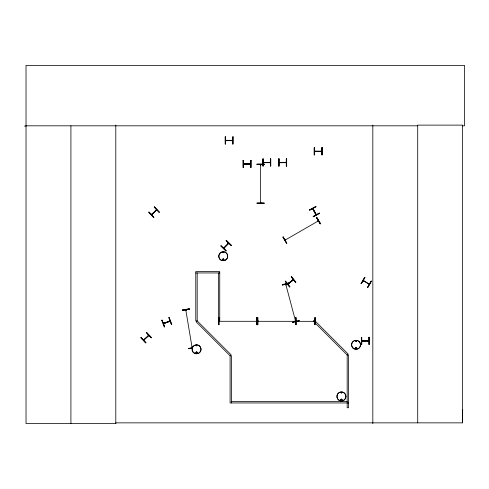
<?xml version="1.0" encoding="UTF-8"?>
<svg xmlns="http://www.w3.org/2000/svg" width="489" height="489" viewBox="0 0 489 489"><rect width="100%" height="100%" fill="white"/><g stroke="black" fill="none" stroke-linecap="round" stroke-linejoin="round"><path stroke-width="0.73" d="M462.264 125.814L464.55 125.814L464.55 65.447L26.027 65.447L26.027 423.553L115.869 423.553L115.807 422.857L462.6 422.857L462.667 409.904M368.627 283.883L368.853 283.693M369.446 284.066L363.254 280.454M185.851 310.491C186.816 310.9 184.989 310.002 186.089 309.947M191.988 347.184C193.094 347.752 191.327 347.269 192.305 347.123M287.642 283.895C288.632 282.44 288.369 284.684 287.703 283.816L293.272 279.549L292.703 279.922L293.021 280.154M293.424 279.781L287.893 284.158M260.729 164.542L260.802 165.27L260.411 165.196M260.405 202.391L260.765 202.263L260.729 203.039M196.199 345.576C197.311 344.311 196.541 347.049 196.248 345.399M223.65 252.507C222.623 253.693 223.057 251.334 223.601 252.416M223.748 259.598C222.458 261.071 223.033 258.137 223.675 259.488M356.45 341.169C354.977 340.069 356.884 341.988 355.894 341.377M356.542 348.284C355.674 346.53 355.472 349.513 356.444 348.376M163.314 323.363L164.151 323.315L163.894 323.064M284.922 239.867L285.503 239.518L285.631 239.891M317.648 220.955L317.85 221.297L318.247 220.686M295.497 320.711C296.597 320.949 294.641 321.01 296.047 321.249M260.771 165.19L260.765 164.695M260.441 202.391L260.765 202.391M260.765 202.892L260.478 202.318M295.759 321.004L295.998 320.973M228.314 243.681L228.002 243.589L228.803 243.247L223.742 248.418M163.442 323.278L170.038 320.827L169.298 321.065L169.549 321.359M170.105 321.12L163.381 323.608M143.418 340.038L143.9 339.494L144.114 339.757M295.686 321.004L294.959 321.01L295.111 321.334M314.531 321.01L314.824 321.291M314.824 321.334L218.938 321.291M223.076 252.458L223.449 252.617L223.161 252.342M223.675 259.708L223.045 259.971M341.236 392.594L341.542 392.893L341.334 392.539M341.768 392.899C341.536 391.255 340.546 393.834 341.774 392.795M292.893 280.203L293.534 279.757L287.832 284.207L293.492 279.739M368.792 341.053L361.829 341.022M225.533 140.349L226.26 140.282L226.291 140.649M243.4 163.797L244.2 164.041L244.048 163.754M263.204 162.366L263.926 162.299L263.901 162.641M279.078 162.366L279.806 162.299L279.836 162.666M314.616 151.144L315.344 151.394M361.041 283.51L364.611 277.269L364.953 277.465L361.359 283.693L361.01 283.492M361.273 283.644L364.91 277.44M363.315 280.497L363.162 280.759M363.718 281.053L363.816 280.735M371.524 281.261L371.182 281.065L367.587 287.287L367.93 287.489L371.499 281.248M367.63 287.312L371.194 281.071M316.407 214.72L312.966 208.406M224.207 247.831L223.516 248.137M227.996 243.522L228.565 243.021L223.565 248.051M285.662 239.787L285.038 240.154L318.376 220.906M285.747 284.298L285.955 284.916M151.425 214.433L151.614 214.744L156.712 209.922M152.042 214.359L151.767 214.066M156.064 210.148L156.773 209.934M143.466 339.953L148.778 335.356M148.136 335.588C148.693 336.261 147.586 335.301 148.668 335.124M148.754 335.436L143.674 340.173M156.07 210.038L156.339 210.331M218.993 321.004L219.64 320.937L219.567 321.328L218.993 321.004L219.622 321.279M256.768 321.334C256.193 320.741 258.522 320.686 257.966 321.279M257.336 321.004L257.416 321.328M257.416 321.291L258.021 321.304L257.966 320.973M295.111 321.297L295.111 320.973M295.759 321.255L296.01 320.937M361.823 340.772L368.938 340.729M368.29 340.656L368.296 341.053M368.217 340.729L368.29 341.016M243.455 164.2L243.553 163.754M250.588 163.797L249.94 163.717L249.94 164.121M263.278 162.617L263.351 162.33M269.745 162.33C269.543 163.228 269.531 161.67 270.393 162.366M263.174 162.617L270.319 162.617M279.152 162.617L279.231 162.33M314.69 151.394L314.769 151.107M315.319 151.419L315.264 151.064M321.157 151.107C320.539 151.902 321.848 150.355 321.658 151.468M321.707 151.419L314.592 151.394M228.693 243.284L223.821 248.229M225.881 251.034L226.162 250.747L221.046 245.698L220.765 245.985L225.906 251.01M285.741 284.146L285.888 284.885M156.541 209.702L151.401 214.512L152.042 214.286M151.547 214.824L156.835 209.879M153.595 217.556L153.888 217.281L148.974 212.03L148.68 212.305L153.619 217.532M143.619 340.295L148.9 335.35M145.954 342.752L145.667 343.027L140.777 337.752L141.046 337.502L145.954 342.752L140.973 337.575M223.919 247.623L224.268 247.782L223.797 248.363M291.53 276.511L291.212 276.756L295.607 282.446L295.924 282.202L291.505 276.529M223.045 259.225L222.843 259.708M356.371 348.461L355.858 348.529M169.42 321.016L169.536 321.322M320.472 223.699L320.13 223.901L316.505 217.684L316.835 217.495L320.472 223.699L316.811 217.507M309.525 209.867L315.821 206.395L316.016 206.749L309.702 210.191L309.513 209.836M309.678 210.142L315.967 206.658M313.107 208.503L312.789 208.675M319.458 213.057L313.143 216.499L313.333 216.853L319.647 213.412L319.458 213.057L313.192 216.59M257.99 321.004L256.615 321.261L257.99 321.255M196.499 345.368L196.56 345.796L196.615 345.368M196.431 352.202C197.122 355.833 196.688 349.617 196.56 353.101M161.712 320.258L162.085 320.118L164.628 326.848L164.255 326.988L161.743 320.246M163.399 323.596L170.172 321.126M163.436 323.755L170.203 321.2M171.7 324.176L169.188 317.434L168.815 317.575L171.352 324.305L171.731 324.164M282.379 285.014L289.323 283.143L289.225 282.77L282.287 284.677L282.397 285.063L289.329 283.155M292.373 322.294L299.292 320.344L299.396 320.729L292.465 322.63L292.361 322.245M257.373 321.31L256.713 321.285M295.613 321.334L285.759 284.219M225.686 140.312L232.648 140.349L232 140.661L232.073 140.276M232.678 140.649L225.508 140.6M250.441 164.121L243.375 164.041M285.619 162.33C285.442 163.283 285.374 161.639 286.267 162.366M182.293 310.044L189.377 308.816L189.445 309.207L182.36 310.442L182.293 310.044L189.384 308.846M182.342 310.344L189.426 309.109M188.73 348.504L192.263 347.844M192.324 348.186L188.785 348.804L188.717 348.406L192.379 347.771L192.256 347.056M249.94 163.717L249.94 164.084M355.961 347.746L356.499 348.156M295.637 317.538L295.613 324.727M314.574 321.297L314.861 321.255M257.006 164.17L264.194 164.121L264.201 164.524L257.012 164.548L257.006 164.17L264.201 164.157M257.012 164.469L264.201 164.42M257.012 203.063L264.201 203.021L264.201 203.418L257.012 203.461L257.012 203.063L264.201 203.118M256.841 317.538L257.238 317.538L257.287 324.727L256.89 324.727L256.841 317.538L256.921 324.727M257.789 317.532L257.391 317.538L257.434 324.727L257.837 324.72L257.789 317.532L257.801 324.72M295.735 317.538L296.138 317.532L296.181 324.72L295.784 324.727L295.753 317.538L295.882 324.727M219.64 321.255L219.066 321.291M295.038 321.261L295.631 321.194M218.944 324.727L218.54 324.727L218.497 317.538L218.895 317.538L218.944 324.727L218.846 317.538M361.732 337.3L361.328 337.306L361.408 344.494L361.774 344.494L361.713 337.3L361.677 344.494M368.92 337.257L369.317 337.251L369.329 344.445L368.963 344.445L368.932 337.257L369.012 344.445M361.75 341.102L368.981 341.053M24.45 126.064L26.027 126.058M26.027 125.814L417.716 125.814M225.508 140.679L232.74 140.679M322.208 147.672L321.805 147.672L321.823 154.86L322.208 154.86L322.208 147.672L322.172 154.86M314.69 151.144L321.731 151.144M314.592 151.468L321.823 151.468M263.204 158.894L262.801 158.894L262.801 166.089L263.204 166.089L263.149 158.894M279.078 158.894L278.681 158.894L278.681 166.089L279.078 166.089L279.03 158.894M243.002 160.325L243.4 160.325L243.381 167.513M263.278 162.366L270.319 162.366L270.331 162.696M279.152 162.366L286.267 162.617L279.054 162.617M263.174 162.696L270.411 162.696M279.054 162.696L286.291 162.696M243.473 163.797L250.515 163.797L250.533 164.2M243.375 164.121L250.606 164.121M243.375 164.2L250.606 164.2M243.4 167.513L243.002 167.513L243.033 160.325M195.783 272.954L219.75 272.954M231.486 401.555L347.172 401.555M348.565 402.948L230.087 402.948L230.087 355.772L196.193 321.878L197.183 320.888L197.183 272.954M313.064 209.158L313.345 208.944L312.997 209.133M315.845 214.286L316.163 214.115M285.979 284.078L286.224 284.818L285.876 284.781M355.961 341.255L356.224 340.912L355.937 341.2M363.07 280.674L369.299 284.36M363.749 281.163L363.798 280.765M185.906 310.558L185.789 309.922L192.134 347.813M260.484 203.039L260.478 164.622L260.448 165.196M226.132 240.545L231.285 245.564M220.973 245.771L226.126 250.784M154.298 207.049L159.206 212.299M148.937 212.067L153.852 217.318M146.333 332.557L151.278 337.771M316.053 214.744L312.752 208.693M291.255 276.725L295.686 282.385M285.442 281.212L289.873 286.872M316.579 217.642L320.216 223.846M283.113 236.969L286.75 243.174M312.667 208.54L316.059 214.934M313.418 210.142L315.093 213.216M295.808 320.625L295.924 321.187M168.907 317.544L171.401 324.286M162.042 320.136L164.585 326.86M186.04 309.879L186.15 310.515M192.012 347.098L192.122 347.74M260.729 164.616L260.735 165.27M260.729 202.318L260.729 202.966M257.489 317.532L257.538 324.727M257.141 317.538L257.19 324.727M314.934 317.532L314.916 324.727M462.6 422.857L462.6 125.117L417.716 125.117L417.716 422.857M372.826 125.117L372.826 423.553M321.909 147.672L321.909 154.86M314.519 147.672L314.519 154.86M314.25 147.672L314.25 154.86M286.633 158.894L286.633 166.089M286.371 158.894L286.371 166.089M278.981 158.894L278.981 166.089M278.712 158.894L278.712 166.089M270.441 158.894L270.441 166.089M263.1 158.894L263.1 166.089M250.955 160.325L250.955 167.513M250.692 160.325L250.692 167.513M243.302 160.325L243.302 167.513M232.776 136.877L232.776 144.066M231.486 402.948L231.486 355.772L230.087 355.772L231.077 354.782L197.183 320.888L195.783 320.888L195.783 271.56L219.75 271.56L219.75 320.888L218.357 320.888L218.357 272.954M225.484 136.877L225.435 144.066M115.801 125.117L115.801 423.553M70.917 125.814L70.917 423.553M340.955 399.672C341.554 401.53 342.404 398.358 340.955 399.672M362.551 341.016L362.398 340.729L362.551 341.016M226.376 240.301L226.095 240.582L231.224 245.625L231.493 245.35L226.352 240.319M314.262 320.136L313.278 321.126L347.172 355.02L348.565 355.02L348.565 407.74L347.172 407.74L347.172 355.02L348.156 354.03L314.262 320.136M154.512 206.847L154.224 207.116L159.133 212.367L159.426 212.098L154.487 206.865M146.584 332.318L146.297 332.593L151.217 337.832L151.498 337.569L146.584 332.318M285.521 281.151L285.203 281.395L289.598 287.086L289.916 286.841L285.521 281.151M283.155 236.945L282.813 237.147L286.475 243.333L286.792 243.149L283.155 236.945M315.087 317.532L314.91 324.727L315.087 317.532M225.533 136.877L225.136 136.877L225.166 144.066L225.533 144.066L225.515 136.877M233.125 136.877L232.721 136.877L232.721 144.066L233.125 144.066L233.125 136.877M314.616 147.672L314.219 147.672L314.219 154.86L314.616 154.86L314.616 147.672M270.79 158.894L270.393 158.894L270.393 166.089L270.79 166.089L270.759 158.894M286.67 158.894L286.267 158.894L286.285 166.089L286.67 166.089L286.67 158.894M250.991 160.325L250.588 160.325L250.588 167.513L250.991 167.513L250.991 160.325M355.613 348.614A0.648 0.648 0 0 0 356.695 348.327A0.648 0.648 0 0 0 355.9 347.532A0.697 0.697 0 0 0 355.576 348.651A0.697 0.697 0 0 0 356.744 348.339A0.697 0.697 0 0 0 355.888 347.483A0.648 0.648 0 0 0 355.613 348.614M353.822 348.688A4.493 4.493 0 0 0 360.564 344.8A4.493 4.493 0 0 0 353.822 340.906A4.493 4.493 0 0 0 353.822 348.688M352.917 347.948A4.456 4.456 0 0 0 360.375 345.949A4.456 4.456 0 0 0 354.916 340.491A4.456 4.456 0 0 0 352.917 347.948M222.801 260.056A0.648 0.648 0 0 0 223.883 259.769A0.648 0.648 0 0 0 223.088 258.974A0.648 0.648 0 0 0 222.801 260.056M221.016 260.124A4.487 4.487 0 0 0 227.74 256.236A4.487 4.487 0 0 0 221.016 252.355A4.487 4.487 0 0 0 221.016 260.124M220.105 259.39A4.456 4.456 0 0 0 227.562 257.391A4.456 4.456 0 0 0 222.104 251.933A4.456 4.456 0 0 0 220.105 259.39M222.911 260.203A0.697 0.697 0 0 0 223.956 259.598A0.697 0.697 0 0 0 222.911 258.999A0.697 0.697 0 0 0 222.911 260.203M341.108 400.357A0.648 0.648 0 0 0 342.074 399.8A0.648 0.648 0 0 0 341.108 399.238A0.697 0.697 0 0 0 341.084 400.399A0.697 0.697 0 0 0 342.123 399.8A0.697 0.697 0 0 0 341.084 399.195A0.648 0.648 0 0 0 341.108 400.357M339.158 400.375A4.548 4.548 0 0 0 345.974 396.438A4.548 4.548 0 0 0 339.158 392.496A4.548 4.548 0 0 0 339.158 400.375M339.201 400.295A4.456 4.456 0 0 0 345.888 396.438A4.456 4.456 0 0 0 339.201 392.575A4.456 4.456 0 0 0 339.201 400.295M196.236 353.229A0.648 0.648 0 0 0 197.201 352.673A0.648 0.648 0 0 0 196.236 352.111A0.648 0.648 0 0 0 196.236 353.229M194.316 353.192A4.487 4.487 0 0 0 201.04 349.311A4.487 4.487 0 0 0 194.316 345.423A4.487 4.487 0 0 0 194.316 353.192M194.329 353.168A4.456 4.456 0 0 0 201.016 349.311A4.456 4.456 0 0 0 194.329 345.448A4.456 4.456 0 0 0 194.329 353.168M196.065 353.162A0.697 0.697 0 0 0 197.232 352.85A0.697 0.697 0 0 0 196.376 352.001A0.697 0.697 0 0 0 196.065 353.162"/></g></svg>
